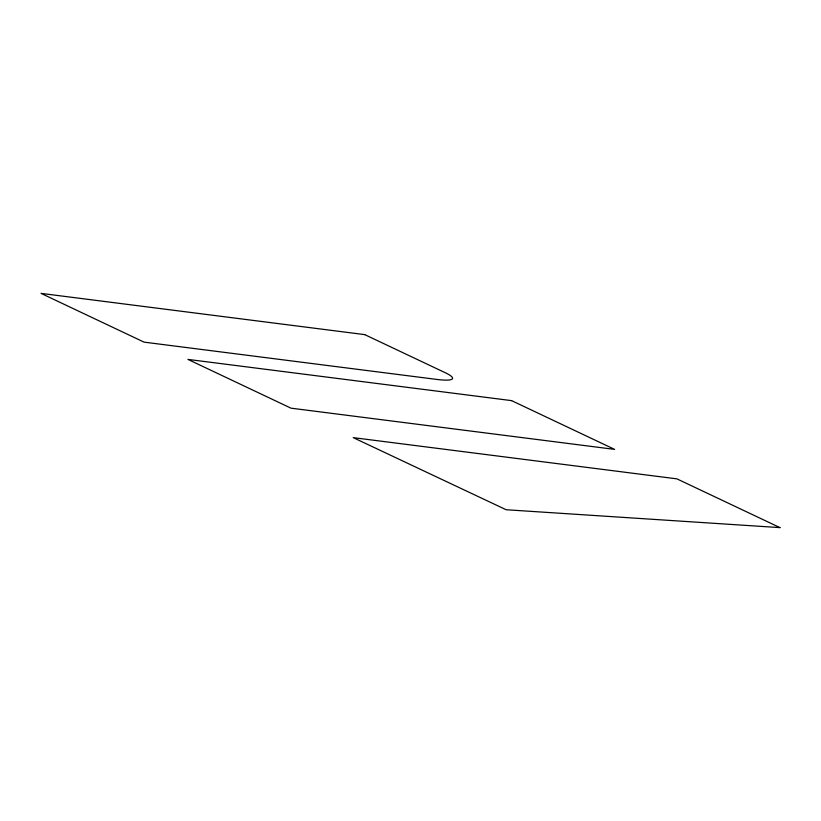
<?xml version="1.0" encoding="UTF-8"?>
<svg xmlns="http://www.w3.org/2000/svg" width="821" height="821" viewBox="0 0 821 821"><rect width="100%" height="100%" fill="white"/><g stroke="black" fill="none" stroke-linecap="round" stroke-linejoin="round"><path stroke-width="1.23" d="M779.95 527.616L506.136 509.738L353.235 437.634L676.915 478.859L779.95 527.616M364.729 334.619L41.05 293.384L144.086 342.141L436.813 379.425A39.408 6.096 14.2 0 0 445.31 372.744L364.729 334.619M511.596 400.627L187.927 359.403L290.962 408.16L614.631 449.385L511.596 400.627"/></g></svg>
